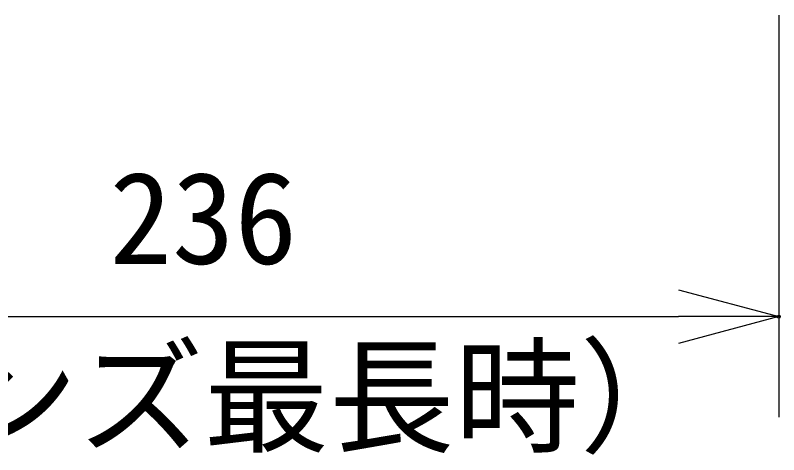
# Model space of a CAD drawing. Units: millimetres, scale not verified. Extents: x -63 to 62, y -57 to 57.
# Drawn here: x 22.41 to 37.63, y 6.95 to 15.7 of the extents above; entities that cross this region are included whole.
import ezdxf
from ezdxf.enums import TextEntityAlignment as Align

# ---------------------------------------------------------------- set-up
doc = ezdxf.new("R2010")
doc.units = ezdxf.units.MM
doc.header["$LTSCALE"] = 0.125
doc.header["$PDMODE"] = 32
doc.header["$PDSIZE"] = 0.0625
for name, color, linetype in [('0-0_0', 7, 'Continuous'), ('0-1_DEFPOINTS', 7, 'Continuous'), ('0-5_SUNPO', 7, 'Continuous')]:
    doc.layers.add(name, color=color, linetype=linetype)
doc.layers.add('0-4_GAIKEI', color=7, linetype='Continuous', lineweight=18)
doc.styles.add('ＭＳ ゴシック', font='')
doc.styles.get('ＭＳ ゴシック').set_extended_font_data('MS Gothic')

# ---------------------------------------------------------------- blocks, each defined once
blk = doc.blocks.new('_OPEN30')
at = {"layer": '0-0_0'}
blk.add_line((0, 0), (-1, 0), dxfattribs=at)
blk.add_lwpolyline([(-1, 0.26795), (0, 0), (-1, -0.26795)], dxfattribs=at)
blk = doc.blocks.new('D6')
at = {"layer": '0-1_DEFPOINTS'}
blk.add_point((36.3226, -0.0669), dxfattribs=at)
at = {"layer": '0-5_SUNPO'}
for p, q in [((36.3226, 5.9331), (36.3226, -2.0669)), ((15.3885, -0.0669), (34.3226, -0.0669))]:
    blk.add_line(p, q, dxfattribs=at)
at = {"layer": '0-5_SUNPO', "xscale": 2, "yscale": 2}
blk.add_blockref('_OPEN30', (36.3226, -0.0669), dxfattribs=at)
at = {"layer": '0-5_SUNPO', "style": 'ＭＳ ゴシック'}
blk.add_text('236', height=1.833, dxfattribs=at).set_placement((22.9806, 0.4331), align=Align.BOTTOM_LEFT)

msp = doc.modelspace()

# ---------------------------------------------------------------- linework, layer by layer
at = {"layer": '0-4_GAIKEI', "color": 3}
msp.add_line((37.634, 14.5966), (37.634, 7.8979), dxfattribs=at)

# ---------------------------------------------------------------- block references
at = {"layer": '0-5_SUNPO'}
msp.add_blockref('D6', (1.3113, 9.771), dxfattribs=at)

# ---------------------------------------------------------------- texts
at = {"layer": '0-5_SUNPO', "style": 'ＭＳ ゴシック'}
msp.add_text('（レンズ最長時）', height=1.833, dxfattribs=at).set_placement((16.1669, 6.6447), align=Align.BOTTOM_LEFT)

doc.saveas('drawing.dxf')
